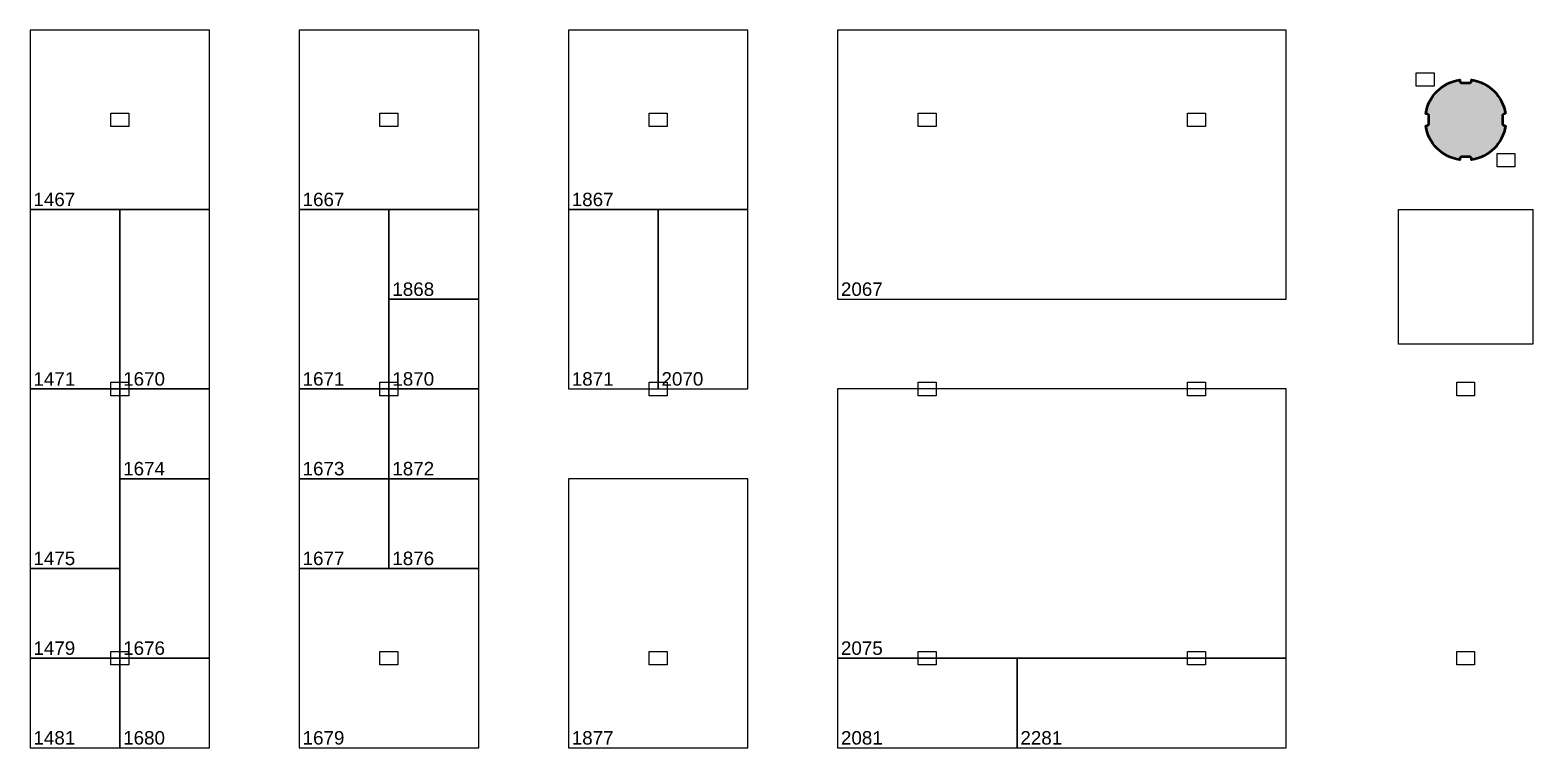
# Model space of a CAD drawing. Extents: x -2543 to 6312, y -522 to 14878.
# Drawn here: x 2160 to 4170, y 1080 to 2040 of the extents above; entities that cross this region are included whole.
import ezdxf

# ---------------------------------------------------------------- set-up
doc = ezdxf.new("R2010")
doc.units = 0
doc.header["$LTSCALE"] = 5000
for name, color, linetype in [('BoothNumber', 7, 'Continuous'), ('BoothOutLine', 7, 'Continuous'), ('DRAWINGLAYER', 7, 'Continuous'), ('show_xref', 7, 'Continuous')]:
    doc.layers.add(name, color=color, linetype=linetype)
doc.layers.add('OCCC Phase V$0$2020sc01$0$L01-west$0$S-CONC-COLS', color=7, linetype='Continuous', lineweight=50)
doc.layers.add('OCCC Phase V$0$2020sc01$0$L01-west$0$S-CONC-SHAD', color=253, linetype='Continuous', lineweight=20)
doc.styles.add('Arial&EBMS', font='Arial', dxfattribs={"height": 1})

# ---------------------------------------------------------------- blocks, each defined once
blk = doc.blocks.new('OCCC Phase V$0$2020sc01$0$L01-west$0$c9')
at = {"layer": 'OCCC Phase V$0$2020sc01$0$L01-west$0$S-CONC-SHAD'}
h = blk.add_hatch(color=256, dxfattribs=at)
edge = h.paths.add_edge_path()
edge.add_arc((-2.973531252e-07, -2.973533419e-07), 54.00000033686364, 8.519624519622656, 81.4803754803776)
edge.add_line((8, 53.40411969), (8, 51.40411969))
edge.add_line((8, 51.40411969), (6, 49.40411969))
edge.add_line((6, 49.40411969), (-6, 49.40411969))
edge.add_line((-6, 49.40411969), (-8, 51.40411969))
edge.add_line((-8, 51.40411969), (-8, 53.40411969))
edge.add_arc((2.973533384e-07, -2.973531288e-07), 54.00000033686364, 98.51962451962265, 171.4803754803776)
edge.add_line((-53.40411969, 8), (-51.40411969, 8))
edge.add_line((-51.40411969, 8), (-49.40411969, 6))
edge.add_line((-49.40411969, 6), (-49.40411969, -6))
edge.add_line((-49.40411969, -6), (-51.40411969, -8))
edge.add_line((-51.40411969, -8), (-53.40411969, -8))
edge.add_arc((2.973531288e-07, 2.973533384e-07), 54.00000033686364, 188.5196245196235, 261.4803754803784)
edge.add_line((-8, -53.40411969), (-8, -51.40411969))
edge.add_line((-8, -51.40411969), (-6, -49.40411969))
edge.add_line((-6, -49.40411969), (6, -49.40411969))
edge.add_line((6, -49.40411969), (8, -51.40411969))
edge.add_line((8, -51.40411969), (8, -53.40411969))
edge.add_arc((-2.973537718e-07, 2.973526954e-07), 54.00000033686364, 278.519624519624, 351.4803754803789)
edge.add_line((53.40411969, -8), (51.40411969, -8))
edge.add_line((51.40411969, -8), (49.40411969, -6))
edge.add_line((49.40411969, -6), (49.40411969, 6))
edge.add_line((49.40411969, 6), (51.40411969, 8))
edge.add_line((51.40411969, 8), (53.40411969, 8))
at = {"layer": 'OCCC Phase V$0$2020sc01$0$L01-west$0$S-CONC-COLS'}
blk.add_lwpolyline([(53.40411969, 8), (51.40411969, 8), (49.40411969, 6), (49.40411969, -6), (51.40411969, -8), (53.40411969, -8, -0.32956068), (8, -53.40411969), (8, -51.40411969), (6, -49.40411969), (-6, -49.40411969), (-8, -51.40411969), (-8, -53.40411969, -0.32956068), (-53.40411969, -8), (-51.40411969, -8), (-49.40411969, -6), (-49.40411969, 6), (-51.40411969, 8), (-53.40411969, 8, -0.32956068), (-8, 53.40411969), (-8, 51.40411969), (-6, 49.40411969), (6, 49.40411969), (8, 51.40411969), (8, 53.40411969, -0.32956068)], format="xyb", close=True, dxfattribs=at)
blk = doc.blocks.new('FACILITY_X0000198')
at = {"layer": 'show_xref', "color": 0}
for p, q in [((4014, 1965), (4014, 1983)), ((4014, 1983), (4038, 1983)), ((4038, 1983), (4038, 1965)), ((4038, 1965), (4014, 1965)), ((4038, 1965), (4038, 1965)), ((2268, 1911), (2268, 1929)), ((2268, 1929), (2292, 1929)), ((2292, 1911), (2268, 1911)), ((2292, 1929), (2292, 1911)), ((2292, 1911), (2292, 1911)), ((2628, 1911), (2628, 1929)), ((2628, 1929), (2652, 1929)), ((2652, 1911), (2628, 1911)), ((2652, 1929), (2652, 1911)), ((2652, 1911), (2652, 1911)), ((2988, 1911), (2988, 1929)), ((2988, 1929), (3012, 1929)), ((3012, 1911), (2988, 1911)), ((3012, 1929), (3012, 1911)), ((3012, 1911), (3012, 1911)), ((3348, 1911), (3348, 1929)), ((3348, 1929), (3372, 1929)), ((3372, 1911), (3348, 1911)), ((3372, 1929), (3372, 1911)), ((3372, 1911), (3372, 1911)), ((3708, 1911), (3708, 1929)), ((3708, 1929), (3732, 1929)), ((3732, 1911), (3708, 1911)), ((3732, 1929), (3732, 1911)), ((3732, 1911), (3732, 1911)), ((4122, 1857), (4122, 1875)), ((4122, 1875), (4146, 1875)), ((4146, 1875), (4146, 1857)), ((4146, 1857), (4122, 1857)), ((4146, 1857), (4146, 1857)), ((2268, 1551), (2268, 1569)), ((2268, 1569), (2292, 1569)), ((2292, 1569), (2292, 1551)), ((2628, 1551), (2628, 1569)), ((2628, 1569), (2652, 1569)), ((2652, 1569), (2652, 1551)), ((2988, 1551), (2988, 1569)), ((2988, 1569), (3012, 1569)), ((3012, 1569), (3012, 1551)), ((3348, 1551), (3348, 1569)), ((3348, 1569), (3372, 1569)), ((3372, 1569), (3372, 1551)), ((3708, 1551), (3708, 1569)), ((3708, 1569), (3732, 1569)), ((3732, 1569), (3732, 1551)), ((4068, 1551), (4068, 1569)), ((4068, 1569), (4092, 1569)), ((4092, 1569), (4092, 1551)), ((2292, 1551), (2268, 1551)), ((2292, 1551), (2292, 1551)), ((2652, 1551), (2628, 1551)), ((2652, 1551), (2652, 1551)), ((3012, 1551), (2988, 1551)), ((3012, 1551), (3012, 1551)), ((3372, 1551), (3348, 1551)), ((3372, 1551), (3372, 1551)), ((3732, 1551), (3708, 1551)), ((3732, 1551), (3732, 1551)), ((4092, 1551), (4068, 1551)), ((4092, 1551), (4092, 1551)), ((2268, 1191), (2268, 1209)), ((2268, 1209), (2292, 1209)), ((2292, 1209), (2292, 1191)), ((2628, 1191), (2628, 1209)), ((2628, 1209), (2652, 1209)), ((2652, 1209), (2652, 1191)), ((2988, 1191), (2988, 1209)), ((2988, 1209), (3012, 1209)), ((3012, 1209), (3012, 1191)), ((3348, 1191), (3348, 1209)), ((3348, 1209), (3372, 1209)), ((3372, 1209), (3372, 1191)), ((3708, 1191), (3708, 1209)), ((3708, 1209), (3732, 1209)), ((3732, 1209), (3732, 1191)), ((4068, 1191), (4068, 1209)), ((4068, 1209), (4092, 1209)), ((4092, 1209), (4092, 1191)), ((2292, 1191), (2268, 1191)), ((2292, 1191), (2292, 1191)), ((2652, 1191), (2628, 1191)), ((2652, 1191), (2652, 1191)), ((3012, 1191), (2988, 1191)), ((3012, 1191), (3012, 1191)), ((3372, 1191), (3348, 1191)), ((3372, 1191), (3372, 1191)), ((3732, 1191), (3708, 1191)), ((3732, 1191), (3732, 1191)), ((4092, 1191), (4068, 1191)), ((4092, 1191), (4092, 1191))]:
    blk.add_line(p, q, dxfattribs=at)
blk.add_blockref('OCCC Phase V$0$2020sc01$0$L01-west$0$c9', (4080, 1920), dxfattribs=at)

msp = doc.modelspace()

# ---------------------------------------------------------------- linework, layer by layer
at = {"layer": 'BoothOutLine'}
for points in [[(2160, 2040), (2160, 1800), (2400, 1800), (2400, 2040), (2160, 2040)], [(2520, 2040), (2520, 1800), (2760, 1800), (2760, 2040), (2520, 2040)], [(2880, 2040), (2880, 1800), (3120, 1800), (3120, 2040), (2880, 2040)], [(3240, 2040), (3240, 1680), (3840, 1680), (3840, 2040), (3240, 2040)], [(2160, 1800), (2160, 1560), (2280, 1560), (2280, 1800), (2160, 1800)], [(2280, 1800), (2280, 1560), (2400, 1560), (2400, 1800), (2280, 1800)], [(2520, 1800), (2520, 1560), (2640, 1560), (2640, 1800), (2520, 1800)], [(2640, 1800), (2640, 1680), (2760, 1680), (2760, 1800), (2640, 1800)], [(2880, 1800), (2880, 1560), (3000, 1560), (3000, 1800), (2880, 1800)], [(3000, 1800), (3000, 1560), (3120, 1560), (3120, 1800), (3000, 1800)], [(2640, 1680), (2640, 1560), (2760, 1560), (2760, 1680), (2640, 1680)], [(2160, 1560), (2160, 1320), (2280, 1320), (2280, 1560), (2160, 1560)], [(2280, 1560), (2280, 1440), (2400, 1440), (2400, 1560), (2280, 1560)], [(2520, 1560), (2520, 1440), (2640, 1440), (2640, 1560), (2520, 1560)], [(2640, 1560), (2640, 1440), (2760, 1440), (2760, 1560), (2640, 1560)], [(3240, 1560), (3240, 1200), (3840, 1200), (3840, 1560), (3240, 1560)], [(2280, 1440), (2280, 1200), (2400, 1200), (2400, 1440), (2280, 1440)], [(2520, 1440), (2520, 1320), (2640, 1320), (2640, 1440), (2520, 1440)], [(2640, 1440), (2640, 1320), (2760, 1320), (2760, 1440), (2640, 1440)], [(2880, 1440), (2880, 1080), (3120, 1080), (3120, 1440), (2880, 1440)], [(2160, 1320), (2160, 1200), (2280, 1200), (2280, 1320), (2160, 1320)], [(2520, 1320), (2520, 1080), (2760, 1080), (2760, 1320), (2520, 1320)], [(2160, 1200), (2160, 1080), (2280, 1080), (2280, 1200), (2160, 1200)], [(2280, 1200), (2280, 1080), (2400, 1080), (2400, 1200), (2280, 1200)], [(3240, 1200), (3240, 1080), (3480, 1080), (3480, 1200), (3240, 1200)], [(3480, 1200), (3480, 1080), (3840, 1080), (3840, 1200), (3480, 1200)]]:
    msp.add_lwpolyline(points, close=True, dxfattribs=at)
at = {"layer": 'DRAWINGLAYER'}
msp.add_lwpolyline([(3990, 1620), (3990, 1800), (4170, 1800), (4170, 1620)], close=True, dxfattribs=at)

# ---------------------------------------------------------------- block references
msp.add_blockref('FACILITY_X0000198', (0, 0))

# ---------------------------------------------------------------- texts
at = {"layer": 'BoothNumber', "style": 'Arial&EBMS'}
for s, p in [('1467', (2164.5, 1804.5)), ('1667', (2524.5, 1804.5)), ('1867', (2884.5, 1804.5)), ('1868', (2644.5, 1684.5)), ('2067', (3244.5, 1684.5)), ('1471', (2164.5, 1564.5)), ('1670', (2284.5, 1564.5)), ('1671', (2524.5, 1564.5)), ('1870', (2644.5, 1564.5)), ('1871', (2884.5, 1564.5)), ('2070', (3004.5, 1564.5)), ('1674', (2284.5, 1444.5)), ('1673', (2524.5, 1444.5)), ('1872', (2644.5, 1444.5)), ('1475', (2164.5, 1324.5)), ('1677', (2524.5, 1324.5)), ('1876', (2644.5, 1324.5)), ('1479', (2164.5, 1204.5)), ('1676', (2284.5, 1204.5)), ('2075', (3244.5, 1204.5)), ('1481', (2164.5, 1084.5)), ('1680', (2284.5, 1084.5)), ('1679', (2524.5, 1084.5)), ('1877', (2884.5, 1084.5)), ('2081', (3244.5, 1084.5)), ('2281', (3484.5, 1084.5))]:
    msp.add_text(s, height=18, dxfattribs=at).set_placement(p)

doc.saveas('drawing.dxf')
